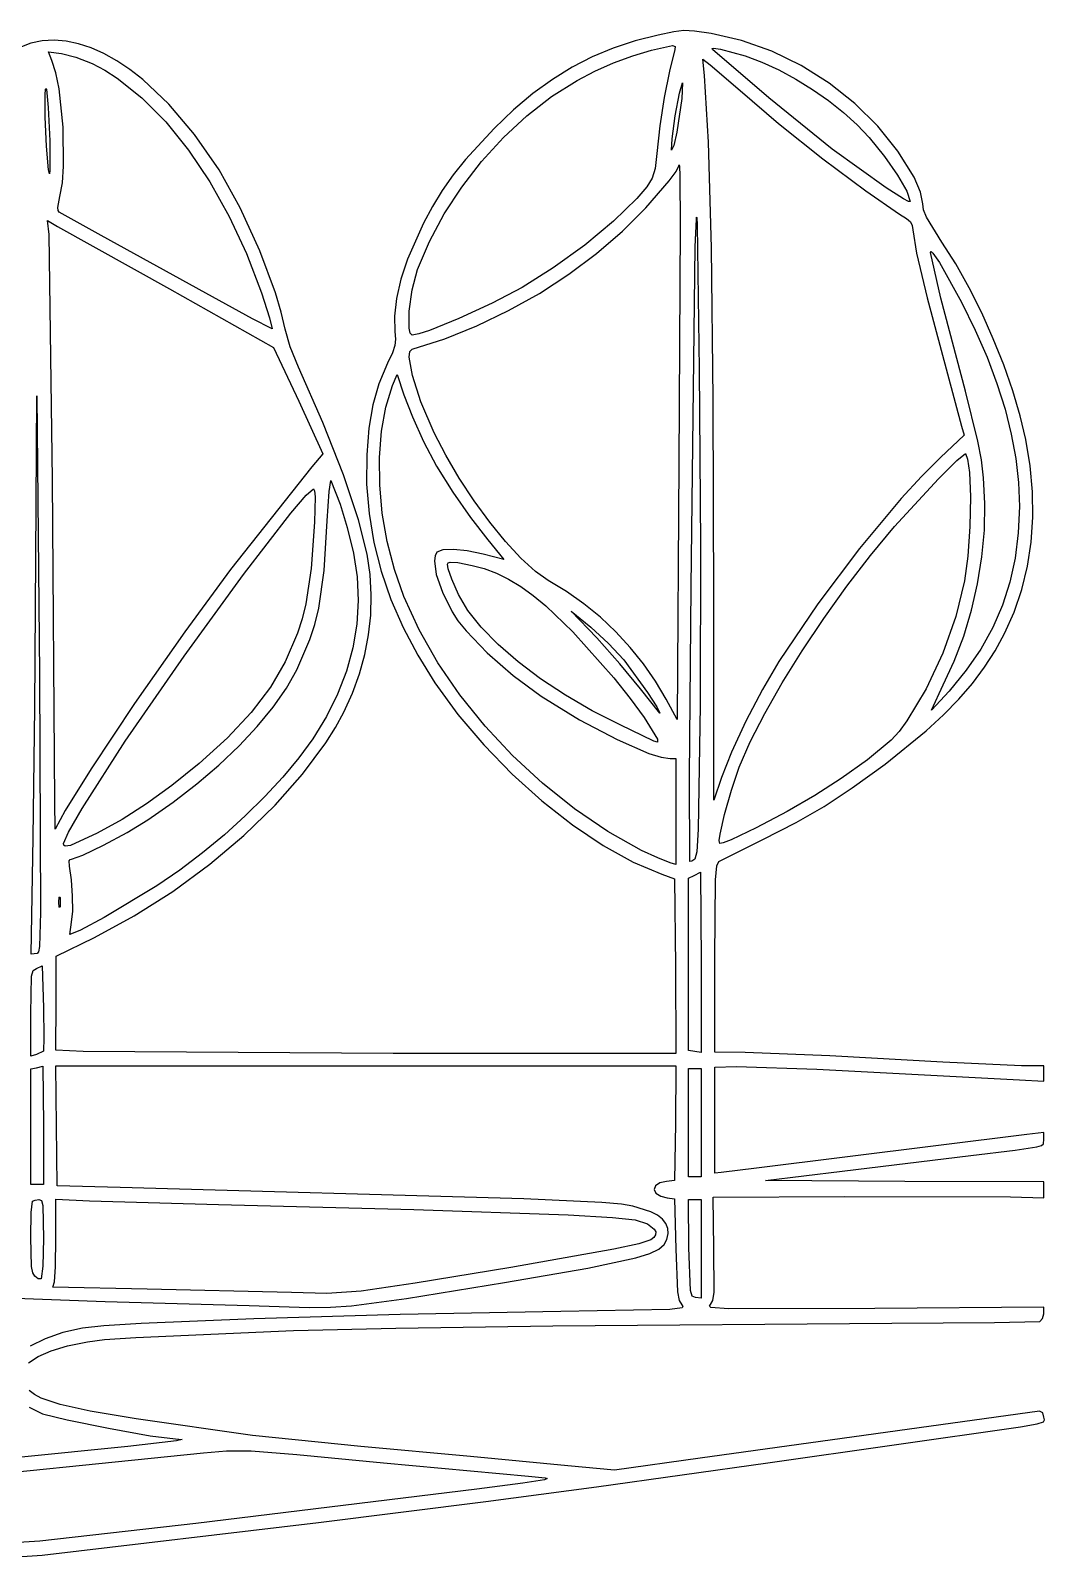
# Model space of a CAD drawing. Extents: x 0 to 282, y 7 to 221.
# Drawn here: x 140.4 to 282.3, y 7.4 to 221.1 of the extents above; entities that cross this region are included whole.
import ezdxf

# ---------------------------------------------------------------- set-up
doc = ezdxf.new("R2010")
doc.units = 0

msp = doc.modelspace()

# ---------------------------------------------------------------- linework, layer by layer
at = {"layer": 'Layer 1'}
for p, q in [((228.247, 220.486), (225.017429, 219.677712)), ((228.247574, 220.485999), (228.247, 220.486)), ((230.417161, 220.945713), (228.247574, 220.485999)), ((231.845912, 221.120999), (230.417161, 220.945713)), ((233.327579, 221.031702), (231.845912, 221.120999)), ((235.655914, 220.697666), (233.327579, 221.031702)), ((239.92341, 219.748271), (235.655914, 220.697666)), ((140.422117, 219.331144), (138.888266, 218.757452)), ((142.016015, 219.665935), (140.422117, 219.331144)), ((143.663035, 219.76601), (142.016015, 219.665935)), ((143.368583, 216.922915), (142.874694, 218.122365)), ((142.874694, 218.122365), (144.709144, 217.910698)), ((145.356253, 219.635557), (143.663035, 219.76601)), ((147.088745, 219.278759), (145.356253, 219.635557)), ((148.853585, 218.699805), (147.088745, 219.278759)), ((150.64385, 217.902878), (148.853585, 218.699805)), ((221.949919, 218.669745), (219.014702, 217.444323)), ((225.017429, 219.677712), (221.949919, 218.669745)), ((224.681171, 217.583975), (227.294514, 218.36946)), ((227.294514, 218.36946), (230.231392, 219.017689)), ((230.57533, 218.47517), (229.811344, 215.429706)), ((230.231392, 219.017689), (230.618346, 218.890358)), ((230.575354, 218.475293), (230.57533, 218.47517)), ((230.618346, 218.890358), (230.575354, 218.475293)), ((235.781353, 218.605074), (235.977792, 218.654821)), ((235.83172, 218.475125), (235.781353, 218.605074)), ((243.747226, 211.719448), (235.83172, 218.475125)), ((235.977792, 218.654821), (236.973837, 218.536861)), ((236.973837, 218.536861), (240.41783, 217.59318)), ((244.151224, 218.235398), (239.92341, 219.748271)), ((248.256673, 216.217337), (244.151224, 218.235398)), ((143.917732, 215.18707), (143.368583, 216.922915)), ((144.709144, 217.910698), (146.715569, 217.390351)), ((146.715569, 217.390351), (149.013034, 216.499588)), ((149.013034, 216.499588), (149.01304, 216.499615)), ((149.01304, 216.499615), (150.764838, 215.565477)), ((152.452614, 216.892165), (150.64385, 217.902878)), ((154.272953, 215.671851), (152.452614, 216.892165)), ((216.182014, 215.98367), (213.422086, 214.270008)), ((219.014702, 217.444323), (216.182014, 215.98367)), ((219.36192, 215.417696), (221.998389, 216.583517)), ((221.998389, 216.583517), (224.681171, 217.583975)), ((234.702726, 214.806365), (234.491059, 217.099425)), ((234.491059, 217.099425), (235.514119, 216.323313)), ((235.514119, 216.323313), (239.712179, 212.724973)), ((240.41783, 217.59318), (240.41784, 217.593225)), ((240.41784, 217.593225), (242.745142, 216.708456)), ((242.745142, 216.708456), (245.119159, 215.608299)), ((252.157073, 213.752378), (248.256673, 216.217337)), ((144.368488, 212.944798), (143.917732, 215.18707)), ((150.764838, 215.565477), (152.510227, 214.448819)), ((152.510227, 214.448819), (155.956148, 211.701839)), ((156.097943, 214.246123), (154.272953, 215.671851)), ((159.734176, 210.795166), (156.097943, 214.246123)), ((213.422086, 214.270008), (210.705152, 212.28556)), ((213.317717, 211.867721), (216.887514, 214.13612)), ((216.887514, 214.13612), (219.36192, 215.417696)), ((229.811344, 215.429706), (229.093661, 211.759165)), ((231.20815, 212.356125), (231.63369, 213.783222)), ((231.63369, 213.783222), (231.563134, 211.596002)), ((235.29363, 205.481442), (234.702726, 214.806365)), ((245.119159, 215.608299), (247.494004, 214.322106)), ((247.494004, 214.322106), (249.823788, 212.879229)), ((255.769741, 210.898811), (252.157073, 213.752378)), ((142.413925, 212.139501), (142.475937, 212.916853)), ((142.433769, 208.976623), (142.413925, 212.139501)), ((142.475937, 212.916853), (142.527097, 213.020224)), ((142.527097, 213.020224), (142.592519, 212.901282)), ((142.592519, 212.901282), (142.861512, 210.343641)), ((144.938445, 207.587544), (144.368488, 212.944798)), ((155.956148, 211.701839), (159.299543, 208.326474)), ((210.705152, 212.28556), (208.001446, 210.01255)), ((209.866153, 209.178467), (213.317717, 211.867721)), ((229.093661, 211.759165), (228.481813, 207.804202)), ((230.637089, 209.192699), (231.20815, 212.356125)), ((231.56313, 211.596002), (230.853162, 206.895234)), ((231.563134, 211.596002), (231.56313, 211.596002)), ((239.712179, 212.724973), (239.71224, 212.724895)), ((239.71224, 212.724895), (245.096508, 208.109013)), ((252.58872, 204.540425), (243.747226, 211.719448)), ((249.823788, 212.879229), (252.062621, 211.30902)), ((142.861512, 210.343641), (143.05113, 205.669332)), ((163.305916, 206.57278), (159.734176, 210.795166)), ((208.001446, 210.01255), (205.2812, 207.4332)), ((252.062621, 211.30902), (254.164617, 209.640832)), ((254.164617, 209.640832), (256.083886, 207.904016)), ((259.011993, 207.714927), (255.769741, 210.898811)), ((142.612363, 204.95385), (142.433769, 208.976623)), ((145.005693, 202.1443), (144.938445, 207.587544)), ((159.299543, 208.326474), (162.489148, 204.390522)), ((205.2812, 207.4332), (201.256774, 203.069226)), ((206.584912, 206.13037), (209.866153, 209.178467)), ((228.481813, 207.804202), (228.03533, 203.90547)), ((230.185091, 205.969743), (230.637089, 209.192699)), ((245.096508, 208.109013), (251.300981, 203.155786)), ((256.083886, 207.904016), (257.77454, 206.127925)), ((261.801145, 204.259015), (259.011993, 207.714927)), ((143.05113, 205.669332), (143.086408, 201.524188)), ((143.05113, 205.669332), (143.05113, 205.669332)), ((166.757766, 201.612452), (163.305916, 206.57278)), ((203.526084, 202.785445), (206.584912, 206.13037)), ((230.11674, 204.364052), (230.185091, 205.969743)), ((230.853162, 206.895234), (230.417151, 205.017795)), ((235.699325, 190.716027), (235.29363, 205.481442)), ((257.77454, 206.127925), (259.92318, 203.493115)), ((142.910019, 201.612382), (142.612363, 204.95385)), ((162.489148, 204.390522), (165.473702, 199.961782)), ((201.256774, 203.069226), (199.546971, 200.917625)), ((228.03533, 203.90547), (227.798307, 201.832901)), ((230.417151, 205.017795), (230.11674, 204.364052)), ((251.300981, 203.155786), (257.293784, 198.665589)), ((260.133745, 199.112054), (252.58872, 204.540425)), ((259.92318, 203.493115), (261.760932, 200.871534)), ((264.054514, 200.589366), (261.801145, 204.259015)), ((143.021364, 201.045732), (142.910019, 201.612382)), ((143.086408, 201.524188), (143.021364, 201.045732)), ((144.828064, 199.794541), (145.005693, 202.1443)), ((169.734881, 196.293185), (166.757766, 201.612452)), ((199.546971, 200.917625), (198.00956, 198.741631)), ((200.74176, 199.205704), (203.526084, 202.785445)), ((227.798307, 201.832901), (227.409149, 200.448247)), ((229.794914, 200.095254), (230.760091, 201.410454)), ((230.760091, 201.410454), (231.139875, 202.176642)), ((231.139875, 202.176642), (231.183283, 202.324213)), ((231.183283, 202.324213), (231.220904, 202.1517)), ((231.220904, 202.1517), (231.278782, 200.80632)), ((144.497473, 197.908215), (144.828064, 199.794541)), ((165.473702, 199.961782), (168.201943, 195.108052)), ((198.28403, 195.453161), (200.74176, 199.205704)), ((226.636343, 199.222342), (225.24838, 197.62602)), ((226.518485, 196.320532), (229.794914, 200.095254)), ((227.409149, 200.448247), (226.636343, 199.222342)), ((231.278782, 200.80632), (231.325084, 193.833439)), ((262.59492, 197.550462), (260.133745, 199.112054)), ((261.760932, 200.871534), (263.043058, 198.646828)), ((264.962915, 198.481514), (264.054514, 200.589366)), ((144.193203, 196.338356), (144.497473, 197.908215)), ((198.00956, 198.741631), (196.622629, 196.507759)), ((225.24838, 197.62602), (221.991249, 194.459289)), ((257.293784, 198.665589), (262.04304, 195.438795)), ((263.282079, 197.203954), (262.59492, 197.550462)), ((263.043058, 198.646828), (263.52482, 197.202645)), ((263.52482, 197.202645), (263.282079, 197.203954)), ((265.289234, 196.849916), (264.962915, 198.481514)), ((265.40058, 196.01262), (265.289234, 196.849916)), ((142.980002, 192.581142), (142.768335, 194.521422)), ((142.768335, 194.521422), (144.144165, 193.710033)), ((144.234544, 195.933764), (144.193203, 196.338356)), ((144.39164, 195.720995), (144.234544, 195.933764)), ((150.28303, 192.440155), (144.39164, 195.720995)), ((168.201943, 195.108052), (170.62261, 189.89713)), ((172.477179, 190.305873), (169.734881, 196.293185)), ((196.622629, 196.507759), (195.364266, 194.182521)), ((196.204985, 191.589828), (198.28403, 195.453161)), ((223.222066, 193.027721), (226.518485, 196.320532)), ((233.432992, 190.852634), (233.59064, 194.737604)), ((233.59064, 194.737604), (233.623592, 195.004496)), ((233.623592, 195.004496), (233.654994, 194.957816)), ((233.654994, 194.957816), (233.715215, 193.860073)), ((262.04304, 195.438795), (262.999399, 194.823638)), ((262.999399, 194.823638), (263.555578, 194.327545)), ((265.809582, 194.993422), (265.40058, 196.01262)), ((267.970344, 191.522966), (265.809582, 194.993422)), ((143.434204, 158.282304), (142.980002, 192.581142)), ((144.144165, 193.710033), (159.807465, 184.961143)), ((164.92333, 184.361535), (150.28303, 192.440155)), ((195.364266, 194.182521), (193.1456, 189.124)), ((221.991249, 194.459289), (217.950289, 191.104044)), ((219.607324, 189.914328), (223.222066, 193.027721)), ((231.325084, 193.833439), (231.139875, 160.513542)), ((233.715215, 193.860073), (233.997437, 173.742934)), ((263.555578, 194.327545), (263.814099, 193.831451)), ((263.814099, 193.831451), (263.87749, 193.216295)), ((263.87749, 193.216295), (264.420438, 189.969634)), ((174.670465, 184.397951), (172.477179, 190.305873)), ((194.556714, 187.67772), (196.204985, 191.589828)), ((217.950289, 191.104044), (213.545524, 187.887712)), ((232.846498, 143.267263), (233.432992, 190.852634)), ((235.933041, 169.527857), (235.699325, 190.716027)), ((269.903249, 188.447732), (267.970344, 191.522966)), ((170.62261, 189.89713), (172.68444, 184.396815)), ((193.1456, 189.124), (192.230032, 186.321618)), ((215.719735, 187.007639), (219.607324, 189.914328)), ((264.420438, 189.969634), (265.892736, 183.700107)), ((266.34682, 190.041402), (266.445074, 190.17831)), ((267.806435, 183.647292), (266.34682, 190.041402)), ((266.445074, 190.17831), (266.702905, 189.9725)), ((266.702905, 189.9725), (267.63446, 188.643518)), ((267.63446, 188.643518), (270.72127, 183.091672)), ((271.765461, 185.117837), (269.903249, 188.447732)), ((192.230032, 186.321618), (191.615426, 183.611845)), ((193.786114, 184.830691), (194.556714, 187.67772)), ((213.545524, 187.887712), (209.19698, 185.13772)), ((211.604772, 184.334938), (215.719735, 187.007639)), ((159.807465, 184.961143), (159.80755, 184.961232)), ((159.80755, 184.961232), (174.37725, 176.776782)), ((171.427672, 180.789659), (164.92333, 184.361535)), ((172.68444, 184.396815), (173.81333, 180.913134)), ((175.463044, 181.707334), (174.670465, 184.397951)), ((193.366088, 181.834834), (193.786114, 184.830691)), ((209.19698, 185.13772), (205.017661, 182.955457)), ((207.307912, 181.923512), (211.604772, 184.334938)), ((273.525974, 181.606042), (271.765461, 185.117837)), ((176.000546, 179.316852), (175.463044, 181.707334)), ((191.615426, 183.611845), (191.324935, 181.126974)), ((193.356166, 179.467362), (193.366088, 181.834834)), ((205.017661, 182.955457), (200.315794, 180.802959)), ((202.874627, 179.800645), (207.307912, 181.923512)), ((265.892736, 183.700107), (270.68611, 165.770195)), ((271.25043, 170.638602), (267.806435, 183.647292)), ((270.72127, 183.091672), (270.72125, 183.091562)), ((270.72125, 183.091562), (272.636862, 179.186899)), ((174.20139, 179.387365), (171.427672, 180.789659)), ((173.81333, 180.913134), (174.20139, 179.387365)), ((191.324935, 181.126974), (191.38171, 178.9993)), ((200.315794, 180.802959), (196.209245, 179.159784)), ((198.350393, 177.993624), (202.874627, 179.800645)), ((275.153782, 177.985107), (273.525974, 181.606042)), ((176.723738, 176.869452), (176.000546, 179.316852)), ((191.469904, 177.917817), (191.37289, 177.014925)), ((191.38171, 178.9993), (191.469904, 177.917817)), ((193.523598, 178.76215), (193.356166, 179.467362)), ((193.81588, 178.50549), (193.523598, 178.76215)), ((193.780685, 176.529732), (198.350393, 177.993624)), ((194.728548, 178.679054), (193.81588, 178.50549)), ((196.209245, 179.159784), (194.728548, 178.679054)), ((272.636862, 179.186899), (274.285411, 175.402117)), ((276.617879, 174.327791), (275.153782, 177.985107)), ((174.37725, 176.776782), (177.94031, 169.227332)), ((177.870266, 174.025182), (176.723738, 176.869452)), ((191.024521, 175.992971), (190.35865, 174.5543)), ((191.37289, 177.014925), (191.024521, 175.992971)), ((193.372789, 175.414076), (193.462636, 176.182743)), ((193.824788, 172.816757), (193.372789, 175.414076)), ((193.462636, 176.182743), (193.780685, 176.529732)), ((274.285411, 175.402117), (275.67103, 171.724817)), ((181.290009, 166.25913), (177.870266, 174.025182)), ((190.35865, 174.5543), (189.142119, 171.695147)), ((233.997437, 173.742934), (234.142958, 149.136659)), ((277.887259, 170.706856), (276.617879, 174.327791)), ((189.142119, 171.695147), (188.272851, 168.720241)), ((190.109074, 168.41718), (191.063847, 171.449845)), ((191.063847, 171.449845), (191.698847, 173.002065)), ((191.698847, 173.002065), (192.651348, 170.144565)), ((195.030847, 169.147876), (193.824788, 172.816757)), ((275.67103, 171.724817), (276.797853, 168.142599)), ((141.110324, 147.249286), (141.251435, 170.003486)), ((141.251435, 170.003486), (141.639491, 131.021486)), ((177.94031, 169.227332), (181.2917, 161.889552)), ((192.651348, 170.144565), (193.850793, 167.040119)), ((196.885135, 164.817532), (195.030847, 169.147876)), ((236.008006, 140.934665), (235.933041, 169.527857)), ((273.009909, 163.649178), (271.25043, 170.638602)), ((278.930916, 167.19506), (277.887259, 170.706856)), ((188.272851, 168.720241), (187.714468, 165.460915)), ((189.49123, 165.034775), (190.109074, 168.41718)), ((193.850793, 167.040119), (195.367738, 163.618175)), ((276.797853, 168.142599), (277.670014, 164.643065)), ((279.717844, 163.865166), (278.930916, 167.19506)), ((184.167355, 158.939545), (181.290009, 166.25913)), ((187.714468, 165.460915), (187.43059, 161.7485)), ((189.206597, 161.382832), (189.49123, 165.034775)), ((198.494898, 161.670581), (196.885135, 164.817532)), ((270.68611, 165.770195), (271.074166, 164.464915)), ((277.670014, 164.643065), (278.291648, 161.213814)), ((195.36769, 163.618182), (197.225287, 160.143866)), ((195.367738, 163.618175), (195.36769, 163.618182)), ((271.074166, 164.464915), (267.758056, 161.360465)), ((273.487813, 161.03917), (273.009909, 163.649178)), ((280.318257, 160.193383), (279.717844, 163.865166)), ((181.2917, 161.889552), (179.73948, 160.055102)), ((187.43059, 161.7485), (187.428936, 157.615909)), ((189.251452, 157.54155), (189.206597, 161.382832)), ((200.383714, 158.466987), (198.494898, 161.670581)), ((231.13993, 160.513712), (230.892985, 124.706712)), ((231.139875, 160.513542), (231.13993, 160.513712)), ((267.758056, 161.360465), (265.08914, 158.688653)), ((267.497357, 158.397034), (270.047833, 160.921614)), ((270.047833, 160.921614), (271.285312, 161.924832)), ((271.285312, 161.924832), (271.549895, 161.139899)), ((271.549895, 161.139899), (271.814479, 159.243722)), ((273.79043, 158.538302), (273.487813, 161.03917)), ((278.291648, 161.213814), (278.666888, 157.842446)), ((143.756114, 113.135542), (143.434204, 158.282304)), ((179.73948, 160.055102), (168.37998, 145.697002)), ((182.156179, 156.598002), (182.420762, 158.150226)), ((182.420762, 158.150226), (183.726042, 154.834116)), ((186.303866, 152.618752), (184.167355, 158.939545)), ((197.225287, 160.143866), (199.486373, 156.487651)), ((202.466832, 155.315481), (200.383714, 158.466987)), ((261.301692, 151.694232), (267.497357, 158.397034)), ((265.08914, 158.688653), (262.275119, 155.636087)), ((271.814479, 159.243722), (271.81449, 159.243742)), ((271.81449, 159.243742), (271.952845, 155.852108)), ((273.981976, 154.910585), (273.79043, 158.538302)), ((280.638376, 156.570385), (280.318257, 160.193383)), ((176.831445, 153.586602), (178.955554, 156.086438)), ((178.955554, 156.086438), (179.9866, 156.985955)), ((179.9866, 156.985955), (180.132672, 156.704835)), ((180.132672, 156.704835), (180.202677, 155.848245)), ((181.891595, 152.505776), (182.156179, 156.598002)), ((187.428936, 157.615909), (187.767934, 153.525484)), ((189.622075, 153.59113), (189.251452, 157.54155)), ((199.486373, 156.487651), (201.945897, 152.957127)), ((278.666888, 157.842446), (278.79987, 154.516562)), ((280.679028, 153.011878), (280.638376, 156.570385)), ((180.202677, 155.848245), (180.127711, 152.329285)), ((183.726042, 154.834116), (183.72599, 154.834015)), ((183.72599, 154.834015), (184.713767, 151.570819)), ((204.659504, 152.324788), (202.466832, 155.315481)), ((262.275119, 155.636087), (256.411842, 148.638401)), ((271.952845, 155.852108), (271.862997, 151.716328)), ((273.90067, 151.199369), (273.981976, 154.910585)), ((278.79987, 154.516562), (278.657725, 150.808193)), ((170.197013, 144.978255), (176.831445, 153.586602)), ((180.12769, 152.329295), (179.651439, 145.822187)), ((180.127711, 152.329285), (180.12769, 152.329295)), ((181.463298, 145.557138), (181.891595, 152.505776)), ((187.501106, 147.849082), (186.303866, 152.618752)), ((187.767934, 153.525484), (188.447583, 149.476399)), ((190.314746, 149.611772), (189.622075, 153.59113)), ((201.945897, 152.957127), (204.39881, 149.859882)), ((206.876979, 149.603639), (204.659504, 152.324788)), ((280.441041, 149.533574), (280.679028, 153.011878)), ((184.713767, 151.570819), (185.59571, 147.990125)), ((191.325744, 145.683677), (190.314746, 149.611772)), ((204.39881, 149.859882), (206.62131, 147.108212)), ((209.034509, 147.260761), (206.876979, 149.603639)), ((257.964573, 147.668142), (261.301692, 151.694232)), ((271.862997, 151.716328), (271.581326, 147.560706)), ((273.554781, 147.446822), (273.90067, 151.199369)), ((278.657725, 150.808193), (278.224953, 147.286274)), ((185.59571, 147.990125), (186.093872, 144.666363)), ((187.899841, 144.96841), (187.501106, 147.849082)), ((188.447583, 149.476399), (189.467883, 145.467825)), ((197.003352, 147.616708), (196.903927, 146.914184)), ((197.27269, 148.09599), (197.003352, 147.616708)), ((198.112742, 148.433885), (197.27269, 148.09599)), ((199.574566, 148.497275), (198.112742, 148.433885)), ((201.499412, 148.289467), (199.574566, 148.497275)), ((203.72853, 147.813768), (201.499412, 148.289467)), ((206.62131, 147.108212), (203.72853, 147.813768)), ((234.142958, 149.136659), (234.10327, 126.647034)), ((256.411842, 148.638401), (250.568398, 140.866822)), ((254.646882, 143.344401), (257.964573, 147.668142)), ((271.581326, 147.560706), (271.144212, 144.109542)), ((279.925241, 146.151182), (280.441041, 149.533574)), ((140.995671, 126.333965), (141.110324, 147.249286)), ((168.37998, 145.697002), (161.980913, 136.969052)), ((179.651439, 145.822187), (178.910605, 140.886057)), ((180.714195, 140.255541), (181.463298, 145.557138)), ((189.467883, 145.467825), (190.828835, 141.498936)), ((192.651347, 141.887045), (191.325744, 145.683677)), ((196.903927, 146.914184), (197.180086, 144.965086)), ((198.748701, 146.449986), (198.859427, 146.630096)), ((198.82532, 145.802858), (198.748701, 146.449986)), ((199.336847, 144.334415), (198.82532, 145.802858)), ((198.859427, 146.630096), (199.111952, 146.720082)), ((199.111952, 146.720082), (200.169735, 146.646219)), ((200.169735, 146.646219), (202.17671, 146.261469)), ((202.17669, 146.261518), (203.894277, 145.804905)), ((202.17671, 146.261469), (202.17669, 146.261518)), ((203.894277, 145.804905), (205.592021, 145.168458)), ((211.047344, 145.404882), (209.034509, 147.260761)), ((212.830735, 144.144732), (211.047344, 145.404882)), ((272.952577, 143.695107), (273.554781, 147.446822)), ((278.224953, 147.286274), (277.492043, 143.925587)), ((279.132455, 142.88041), (279.925241, 146.151182)), ((161.869248, 133.545483), (170.197013, 144.978255)), ((186.093872, 144.666363), (186.240633, 141.343014)), ((188.064997, 142.12082), (187.899841, 144.96841)), ((197.180086, 144.965086), (198.031715, 142.50005)), ((200.27171, 142.204518), (199.336847, 144.334415)), ((205.592021, 145.168458), (207.286458, 144.341015)), ((207.286458, 144.341015), (208.994123, 143.311414)), ((208.994123, 143.311414), (210.731552, 142.068492)), ((215.393755, 142.598797), (212.830735, 144.144732)), ((232.644202, 116.612117), (232.846498, 143.267263)), ((251.42758, 138.845378), (254.646882, 143.344401)), ((271.144212, 144.109542), (269.906731, 139.090165)), ((272.102327, 139.986392), (272.952577, 143.695107)), ((277.492043, 143.925587), (276.449488, 140.700912)), ((186.240633, 141.343014), (186.038475, 138.030415)), ((187.997817, 139.306308), (188.064997, 142.12082)), ((190.828835, 141.498936), (192.530438, 137.568903)), ((194.77332, 137.236022), (192.651347, 141.887045)), ((198.031715, 142.50005), (199.38936, 139.77043)), ((201.596465, 139.953571), (200.27171, 142.204518)), ((210.731552, 142.068492), (212.515283, 140.601086)), ((217.836883, 140.878811), (215.393755, 142.598797)), ((278.06351, 139.736968), (279.132455, 142.88041)), ((178.910605, 140.886057), (178.39136, 138.77456)), ((180.172833, 137.992938), (180.714195, 140.255541)), ((187.69954, 136.524875), (187.997817, 139.306308)), ((199.38936, 139.77043), (200.213909, 138.50732)), ((203.468169, 137.598025), (201.596465, 139.953571)), ((212.515283, 140.601086), (216.28779, 136.948178)), ((219.63869, 136.101518), (216.07563, 139.840968)), ((216.07563, 139.840968), (218.79202, 137.618468)), ((220.149372, 138.995935), (217.836883, 140.878811)), ((222.320474, 136.961333), (220.149372, 138.995935)), ((236.008006, 113.417965), (236.008006, 140.934665)), ((250.568398, 140.866822), (245.144956, 132.820765)), ((269.906731, 139.090165), (268.070632, 133.958334)), ((271.012299, 136.362842), (272.102327, 139.986392)), ((276.449488, 140.700912), (275.087778, 137.587031)), ((276.719234, 136.736566), (278.06351, 139.736968)), ((161.980913, 136.969052), (154.94354, 126.911563)), ((177.746438, 136.776747), (176.00019, 132.750095)), ((178.39136, 138.77456), (177.746438, 136.776747)), ((179.495458, 135.866762), (180.172833, 137.992938)), ((186.038475, 138.030415), (185.489878, 134.738901)), ((192.530438, 137.568903), (194.572693, 133.6769)), ((197.403372, 132.63213), (194.77332, 137.236022)), ((200.213909, 138.50732), (201.335701, 137.100342)), ((201.335701, 137.100342), (204.297378, 134.020144)), ((205.828531, 135.185424), (203.468169, 137.598025)), ((216.28779, 136.948178), (222.020435, 130.527613)), ((218.79202, 137.618468), (221.292338, 135.351869)), ((224.339439, 134.786169), (222.320474, 136.961333)), ((248.385631, 134.293441), (251.42758, 138.845378)), ((275.087778, 137.587031), (273.397406, 134.558724)), ((177.658255, 131.656576), (179.495458, 135.866762)), ((185.489878, 134.738901), (184.597322, 131.478809)), ((187.171406, 133.776517), (187.69954, 136.524875)), ((208.61926, 132.763312), (205.828531, 135.185424)), ((222.888659, 132.472308), (219.63869, 136.101518)), ((221.292338, 135.351869), (223.44869, 133.032358)), ((226.19552, 132.481605), (224.339439, 134.786169)), ((269.69076, 132.866623), (271.012299, 136.362842)), ((275.401694, 134.32067), (276.719234, 136.736566)), ((153.6341, 121.672855), (161.869248, 133.545483)), ((176.00019, 132.750095), (173.946914, 129.199165)), ((186.414656, 131.061233), (187.171406, 133.776517)), ((194.572693, 133.6769), (196.9556, 129.8221)), ((200.493961, 128.129112), (197.403372, 132.63213)), ((204.297378, 134.020144), (207.92712, 130.860564)), ((211.782064, 130.379231), (208.61926, 132.763312)), ((223.44869, 133.032358), (223.44869, 133.032348)), ((223.44869, 133.032348), (226.733936, 128.49033)), ((245.144956, 132.820765), (242.841425, 128.876262)), ((245.599995, 129.810959), (248.385631, 134.293441)), ((268.070632, 133.958334), (265.751668, 128.998483)), ((268.14598, 129.539902), (269.69076, 132.866623)), ((273.397406, 134.558724), (271.368863, 131.590774)), ((273.917958, 132.001093), (275.401694, 134.32067)), ((141.63949, 131.021542), (141.780602, 97.666354)), ((141.639491, 131.021486), (141.63949, 131.021542)), ((176.185053, 129.080527), (177.658255, 131.656576)), ((184.597322, 131.478809), (183.363289, 128.260475)), ((185.430529, 128.379022), (186.414656, 131.061233)), ((207.92712, 130.860564), (211.87766, 127.95233)), ((215.258651, 128.080727), (211.782064, 130.379231)), ((222.020435, 130.527613), (224.314595, 127.651355)), ((225.74175, 128.975398), (222.888659, 132.472308)), ((227.877968, 130.058805), (226.19552, 132.481605)), ((271.368863, 131.590774), (268.99264, 128.657962)), ((272.240743, 129.748482), (273.917958, 132.001093)), ((173.946914, 129.199165), (171.26856, 125.668074)), ((174.32614, 126.427174), (176.185053, 129.080527)), ((183.363289, 128.260475), (181.790258, 125.094235)), ((184.220266, 125.729882), (185.430529, 128.379022)), ((196.9556, 129.8221), (200.177799, 125.411631)), ((228.45814, 125.588728), (225.74175, 128.975398)), ((226.733936, 128.49033), (228.057406, 126.444216)), ((229.376035, 127.528932), (227.877968, 130.058805)), ((242.841425, 128.876262), (240.527974, 124.442276)), ((243.149636, 125.520301), (245.599995, 129.810959)), ((265.751668, 128.998483), (263.065592, 124.495042)), ((266.48792, 126.012122), (268.14598, 129.539902)), ((268.99264, 128.657962), (266.48792, 126.012122)), ((270.342764, 127.533488), (272.240743, 129.748482)), ((140.722268, 108.196786), (140.995671, 126.333965)), ((154.94354, 126.911563), (148.838837, 117.806569)), ((172.112524, 123.728351), (174.32614, 126.427174)), ((203.997547, 123.780712), (200.493961, 128.129112)), ((211.87766, 127.95233), (217.224449, 124.656062)), ((218.99073, 125.915341), (215.258651, 128.080727)), ((224.314595, 127.651355), (226.27141, 124.953678)), ((228.057406, 126.444216), (228.45814, 125.588728)), ((230.892985, 124.706712), (229.376035, 127.528932)), ((234.10327, 126.647012), (233.838687, 109.356474)), ((234.10327, 126.647034), (234.10327, 126.647012)), ((268.196738, 125.32676), (270.342764, 127.533488)), ((171.26856, 125.668074), (167.948596, 122.123743)), ((181.790258, 125.094235), (179.88071, 121.990425)), ((183.051355, 123.590523), (184.220266, 125.729882)), ((200.177799, 125.411631), (203.822094, 121.128902)), ((217.224449, 124.656062), (222.478636, 121.875729)), ((222.92001, 123.930618), (218.99073, 125.915341)), ((226.27141, 124.953678), (228.123494, 121.950654)), ((240.527974, 124.442276), (238.512178, 120.140585)), ((241.113514, 121.543836), (243.149636, 125.520301)), ((263.065592, 124.495042), (261.996784, 123.035424)), ((265.775381, 123.098947), (268.196738, 125.32676)), ((167.948596, 122.123743), (163.97049, 118.533095)), ((169.575208, 121.015888), (172.112524, 123.728351)), ((179.88071, 121.990425), (177.939672, 119.342798)), ((181.695221, 121.425843), (183.051355, 123.590523)), ((207.866589, 119.640673), (203.997547, 123.780712)), ((222.478636, 121.875729), (226.939085, 119.955291)), ((227.64724, 121.672838), (222.92001, 123.930618)), ((228.123494, 121.950654), (228.156565, 121.515744)), ((259.997534, 118.462666), (265.775381, 123.098947)), ((261.996784, 123.035424), (260.865139, 121.787472)), ((147.579549, 112.218372), (153.6341, 121.672855)), ((166.745197, 118.321618), (169.575208, 121.015888)), ((178.46614, 117.061447), (181.695221, 121.425843)), ((203.822094, 121.128902), (207.784716, 117.061969)), ((226.939085, 119.955291), (228.652553, 119.425021)), ((228.156565, 121.515744), (227.64724, 121.672838)), ((238.512178, 120.140585), (237.101616, 116.592965)), ((239.570592, 118.003932), (241.113514, 121.543836)), ((260.865139, 121.787472), (257.526982, 119.026982)), ((148.838837, 117.806569), (145.23778, 111.936102)), ((163.97049, 118.533095), (160.155525, 115.448492)), ((163.653498, 115.677371), (166.745197, 118.321618)), ((177.939672, 119.342798), (175.689815, 116.638122)), ((212.053547, 115.762737), (207.866589, 119.640673)), ((228.652553, 119.425021), (229.90466, 119.23871)), ((229.90466, 119.23871), (230.716049, 119.23871)), ((230.716049, 119.23871), (230.716049, 111.79509)), ((238.48139, 114.801366), (239.570592, 118.003932)), ((257.526982, 119.026982), (253.844862, 116.420834)), ((255.379466, 115.107437), (259.997534, 118.462666)), ((160.155525, 115.448492), (156.628298, 112.879829)), ((160.331116, 113.11498), (163.653498, 115.677371)), ((175.689815, 116.638122), (173.172893, 113.915257)), ((174.622731, 112.718549), (178.46614, 117.061447)), ((207.784716, 117.061969), (211.9619, 113.298888)), ((216.51088, 112.200646), (212.053547, 115.762737)), ((232.65688, 104.810034), (232.644202, 116.612117)), ((237.101616, 116.592965), (236.008006, 113.417965)), ((253.844862, 116.420834), (250.189202, 114.052812)), ((173.172893, 113.915257), (170.430661, 111.213064)), ((211.9619, 113.298888), (216.249877, 109.927714)), ((237.52448, 111.406979), (238.48139, 114.801366)), ((250.189202, 114.052812), (246.275022, 111.795032)), ((251.469152, 112.522798), (255.379466, 115.107437)), ((143.82667, 109.360822), (143.756114, 113.135542)), ((145.23778, 111.936102), (143.82667, 109.360822)), ((145.691635, 108.933124), (147.579549, 112.218372)), ((156.628298, 112.879829), (153.200291, 110.694811)), ((156.809055, 110.666276), (160.331116, 113.11498)), ((170.430661, 111.213064), (167.504873, 108.570403)), ((170.254704, 108.479005), (174.622731, 112.718549)), ((221.191047, 109.008145), (216.51088, 112.200646)), ((230.716049, 111.79509), (230.716049, 104.38675)), ((236.911528, 108.647594), (237.52448, 111.406979)), ((246.275022, 111.795032), (241.97389, 109.537253)), ((247.545604, 110.262268), (251.469152, 112.522798)), ((153.200291, 110.694811), (149.68299, 108.761145)), ((153.883739, 108.893018), (156.809055, 110.666276)), ((216.249877, 109.927714), (220.544881, 107.036505)), ((225.90945, 106.371128), (221.191047, 109.008145)), ((233.838687, 109.356474), (233.646864, 106.193035)), ((241.97389, 109.537253), (238.446663, 107.861559)), ((242.887834, 107.879366), (247.545604, 110.262268)), ((140.475323, 91.863186), (140.722268, 108.196786)), ((144.99104, 107.314755), (145.691635, 108.933124)), ((145.040718, 107.086071), (144.99104, 107.314755)), ((145.203258, 106.960325), (145.040718, 107.086071)), ((145.947951, 107.045764), (145.203258, 106.960325)), ((149.68299, 108.761145), (145.947951, 107.045764)), ((147.715625, 105.690457), (150.578091, 107.089993)), ((150.578091, 107.089993), (153.883739, 108.893018)), ((167.504873, 108.570403), (164.437282, 106.026136)), ((165.451765, 104.42467), (170.254704, 108.479005)), ((220.544881, 107.036505), (224.743145, 104.713315)), ((236.714214, 104.810196), (242.887834, 107.879366)), ((236.800183, 107.764408), (236.911528, 108.647594)), ((236.854202, 107.350032), (236.800183, 107.764408)), ((237.336033, 107.423894), (236.854202, 107.350032)), ((238.446663, 107.861559), (237.336033, 107.423894)), ((145.780307, 104.915999), (145.902125, 105.078057)), ((145.837633, 104.175165), (145.780307, 104.915999)), ((145.902125, 105.078057), (146.119855, 105.127666)), ((146.119855, 105.127666), (147.715625, 105.690457)), ((164.437282, 106.026136), (161.269643, 103.619123)), ((228.176048, 105.307281), (225.90945, 106.371128)), ((229.939937, 104.633695), (228.176048, 105.307281)), ((232.943512, 104.854131), (232.65688, 104.810034)), ((233.362436, 105.162812), (232.943512, 104.854131)), ((233.646864, 106.193035), (233.362436, 105.162812)), ((236.438055, 104.197824), (236.714214, 104.810196)), ((146.119855, 102.23158), (145.837633, 104.175165)), ((161.269643, 103.619123), (158.04371, 101.388225)), ((160.303624, 100.637401), (165.451765, 104.42467)), ((224.743145, 104.713315), (228.7409, 103.0462)), ((228.7409, 103.0462), (230.54007, 102.4112)), ((230.716049, 104.38675), (229.939937, 104.633695)), ((232.4794, 102.481665), (233.290789, 102.869721)), ((233.290789, 102.869721), (234.172734, 103.328332)), ((234.172734, 103.328332), (234.24329, 90.698832)), ((236.277652, 102.239371), (236.438055, 104.197824)), ((146.269786, 99.977109), (146.119855, 102.23158)), ((158.04371, 101.388225), (150.661834, 96.991729)), ((154.899988, 97.199053), (160.303624, 100.637401)), ((230.54007, 102.4112), (230.645903, 90.1698)), ((232.4794, 90.451965), (232.4794, 102.481665)), ((236.185047, 91.334096), (236.277652, 102.239371)), ((144.355501, 99.130358), (144.404008, 99.818275)), ((144.404008, 98.44685), (144.355501, 99.130358)), ((144.404008, 99.818275), (144.459681, 99.894343)), ((144.459681, 98.381256), (144.404008, 98.44685)), ((144.459681, 99.894343), (144.53189, 99.765358)), ((144.53189, 98.530635), (144.459681, 98.381256)), ((144.53189, 99.765358), (144.53189, 98.530638)), ((144.53189, 98.530638), (144.53189, 98.530635)), ((146.274195, 97.854928), (146.269786, 99.977109)), ((141.780602, 97.666354), (141.629568, 92.931419)), ((145.87291, 94.579605), (146.119855, 96.308215)), ((146.119855, 96.308215), (146.274195, 97.854928)), ((150.661834, 96.991729), (147.35786, 95.211853)), ((149.330566, 94.191482), (154.899988, 97.199053)), ((143.968336, 91.545652), (149.330566, 94.191482)), ((147.35786, 95.211853), (145.87291, 94.579605)), ((141.286712, 91.933742), (140.475323, 91.863186)), ((141.484185, 92.163447), (141.286712, 91.933742)), ((141.629568, 92.931419), (141.484185, 92.163447)), ((140.746695, 89.540269), (141.215779, 89.852259)), ((141.215779, 89.852259), (141.991891, 90.205037)), ((141.991891, 90.205037), (142.16828, 84.348927)), ((143.968336, 84.983982), (143.968336, 91.545652)), ((230.645903, 90.1698), (230.716459, 77.9637)), ((232.4794, 78.386965), (232.4794, 90.451965)), ((234.24329, 90.698965), (234.24329, 78.069465)), ((234.24329, 90.698832), (234.24329, 90.698965)), ((236.185047, 78.140196), (236.185047, 91.334096)), ((140.40439, 83.537529), (140.505814, 88.758643)), ((140.505814, 88.758643), (140.746695, 89.540269)), ((140.40439, 77.575579), (140.40439, 83.537529)), ((142.16828, 84.348927), (142.247655, 80.150868)), ((143.933059, 78.422312), (143.968336, 84.983982)), ((142.247655, 80.150868), (142.16828, 78.281147)), ((141.215779, 77.787246), (140.40439, 77.575579)), ((142.16828, 78.281135), (141.215779, 77.787246)), ((142.16828, 78.281147), (142.16828, 78.281135)), ((147.743059, 78.210645), (143.933059, 78.422312)), ((191.134759, 77.9637), (147.743059, 78.210645)), ((230.716459, 77.9637), (191.134759, 77.9637)), ((233.361345, 78.245854), (232.4794, 78.386965)), ((234.24329, 78.069465), (233.361345, 78.245854)), ((240.418387, 78.06964), (236.185047, 78.140196)), ((252.2629, 77.611024), (240.418387, 78.06964)), ((268.076187, 76.72908), (252.2629, 77.611024)), ((140.40439, 75.811655), (141.215779, 75.952766)), ((140.40439, 67.697765), (140.40439, 75.811655)), ((141.215779, 75.952766), (142.097724, 76.164433)), ((142.097724, 76.164433), (142.16828, 67.909423)), ((144.003819, 67.839092), (143.933263, 76.199932)), ((143.933263, 76.199932), (187.324963, 76.199932)), ((187.324963, 76.199932), (230.716663, 76.199932)), ((230.716663, 76.199932), (230.646107, 68.156592)), ((232.47949, 68.262203), (232.47949, 75.846933)), ((232.47949, 75.846933), (233.361435, 75.846933)), ((233.361435, 75.846933), (234.24338, 75.846933)), ((234.24338, 75.846933), (234.24338, 68.262203)), ((236.185077, 76.023529), (239.183687, 76.129362)), ((236.185077, 68.615189), (236.185077, 76.023529)), ((239.183687, 76.129362), (250.446144, 75.763355)), ((250.446144, 75.763355), (278.800687, 74.259642)), ((279.118187, 76.199913), (268.076187, 76.72908)), ((282.222637, 76.199913), (279.118187, 76.199913)), ((282.222637, 75.141583), (282.222637, 76.199913)), ((282.222637, 74.083253), (282.222637, 75.141583)), ((278.800687, 74.259642), (282.222637, 74.083253)), ((236.185077, 61.206849), (236.185077, 68.615189)), ((140.40439, 59.619145), (140.40439, 67.697765)), ((142.16828, 67.909425), (142.16828, 59.619145)), ((142.16828, 67.909423), (142.16828, 67.909425)), ((144.109652, 59.442972), (144.003819, 67.839092)), ((230.646107, 68.156592), (230.540274, 60.148532)), ((232.47949, 60.677473), (232.47949, 68.262203)), ((234.24338, 68.262203), (234.24338, 60.677473)), ((234.24338, 68.262203), (234.24338, 68.262203)), ((279.859012, 66.604355), (242.005912, 61.912405)), ((282.222622, 66.886577), (279.859012, 66.604355)), ((282.222622, 65.934076), (282.222622, 66.886577)), ((271.992022, 63.676296), (278.234005, 64.406105)), ((278.234005, 64.406105), (281.234835, 64.858102)), ((281.234835, 64.858102), (281.887754, 65.058469)), ((281.887754, 65.058469), (282.171908, 65.283641)), ((282.171908, 65.283641), (282.222622, 65.934076)), ((254.000322, 61.489076), (271.992022, 63.676296)), ((229.411384, 60.042699), (228.47046, 59.823315)), ((230.540274, 60.148532), (229.411384, 60.042699)), ((233.361435, 60.677473), (232.47949, 60.677473)), ((234.24338, 60.677473), (233.361435, 60.677473)), ((237.067022, 61.277405), (236.185077, 61.206849)), ((242.005912, 61.912405), (237.067022, 61.277405)), ((243.240622, 60.148516), (254.000322, 61.489076)), ((262.749222, 60.042683), (243.240622, 60.148516)), ((282.222522, 59.972127), (262.749222, 60.042683)), ((282.222522, 58.878517), (282.222522, 59.972127)), ((141.286335, 59.619145), (140.40439, 59.619145)), ((142.16828, 59.619145), (141.286335, 59.619145)), ((152.929102, 59.196027), (144.109652, 59.442972)), ((209.4441, 57.612934), (152.929102, 59.196027)), ((227.863572, 59.425337), (227.660173, 58.921525)), ((227.660173, 58.921525), (227.929714, 58.384639)), ((228.47046, 59.823315), (227.863572, 59.425337)), ((227.929714, 58.384639), (228.599992, 57.987764)), ((228.599992, 57.987764), (229.481934, 57.749639)), ((229.481934, 57.749639), (230.540264, 57.608528)), ((235.938052, 57.85546), (254.388352, 57.926016)), ((236.043885, 50.65879), (235.938052, 57.85546)), ((254.388352, 57.926016), (277.565852, 57.890738)), ((277.565852, 57.890738), (282.222522, 57.749627)), ((282.222522, 57.749627), (282.222522, 58.878517)), ((140.40449, 52.175484), (140.475046, 55.681214)), ((140.475046, 55.681214), (140.651435, 57.255484)), ((140.651435, 57.255484), (140.999803, 57.431873)), ((140.999803, 57.431873), (141.53338, 57.502429)), ((141.53338, 57.502429), (141.885607, 57.362971)), ((141.885607, 57.362971), (142.075776, 56.67781)), ((142.075776, 56.67781), (142.16838, 52.069649)), ((143.932264, 52.140217), (143.932264, 57.537717)), ((143.932264, 57.537717), (148.624214, 57.32605)), ((148.624214, 57.32605), (166.686414, 56.796883)), ((166.686414, 56.796883), (166.68648, 56.796888)), ((166.68648, 56.796888), (194.02678, 56.091332)), ((194.02678, 56.091332), (215.630043, 55.368137)), ((220.348241, 57.097547), (209.4441, 57.612934)), ((223.102802, 56.849568), (220.348241, 57.097547)), ((224.684102, 56.585467), (223.102802, 56.849568)), ((227.21914, 55.783449), (224.684102, 56.585467)), ((228.147456, 55.295003), (227.21914, 55.783449)), ((230.540264, 57.608528), (230.716653, 50.552968)), ((232.550145, 50.729111), (232.479589, 57.502451)), ((232.479589, 57.502451), (233.361534, 57.502451)), ((233.361534, 57.502451), (234.243479, 57.502451)), ((234.243479, 57.502451), (234.243479, 50.588001)), ((215.630043, 55.368137), (221.862641, 55.009847)), ((221.862641, 55.009847), (225.03598, 54.644942)), ((225.03598, 54.644942), (226.721596, 54.090419)), ((226.721596, 54.090419), (227.699454, 53.357301)), ((228.851289, 54.746612), (228.147456, 55.295003)), ((229.33188, 54.137036), (228.851289, 54.746612)), ((229.590469, 53.465035), (229.33188, 54.137036)), ((229.628296, 52.729369), (229.590469, 53.465035)), ((140.514733, 48.153818), (140.40449, 52.175484)), ((142.16838, 52.069658), (142.075776, 48.158234)), ((142.16838, 52.069649), (142.16838, 52.069658)), ((143.866118, 48.105315), (143.932264, 52.140217)), ((225.532628, 51.306777), (222.015319, 50.543894)), ((227.18793, 51.857992), (225.532628, 51.306777)), ((227.651088, 52.19768), (227.18793, 51.857992)), ((227.883562, 52.571267), (227.651088, 52.19768)), ((227.699454, 53.357301), (227.896101, 52.963044)), ((227.896101, 52.963044), (227.883562, 52.571267)), ((229.057866, 51.194994), (229.446602, 51.928797)), ((229.446602, 51.928797), (229.628296, 52.729369)), ((222.015319, 50.543894), (207.60873, 48.012712)), ((218.403545, 47.910441), (225.125077, 49.335885)), ((225.125077, 49.335885), (227.076522, 49.945667)), ((227.076522, 49.945667), (228.327645, 50.54966)), ((228.327645, 50.54966), (229.057866, 51.194994)), ((230.716653, 50.552968), (230.963598, 44.564564)), ((232.744173, 44.771571), (232.550145, 50.729111)), ((234.243479, 50.588001), (234.24348, 50.587998)), ((234.24348, 50.587998), (234.24348, 43.708828)), ((236.065935, 44.529271), (236.043885, 50.65879)), ((140.687264, 47.244313), (140.514733, 48.153818)), ((140.968935, 46.777984), (140.687264, 47.244313)), ((142.075776, 48.158234), (141.85088, 46.389928)), ((143.720597, 46.001877), (143.866118, 48.105315)), ((207.60873, 48.012712), (194.235702, 45.779737)), ((206.727702, 45.896297), (218.403545, 47.910441)), ((141.449595, 46.425206), (140.968935, 46.777984)), ((141.85088, 46.389928), (141.449595, 46.425206)), ((143.50893, 45.261043), (143.720597, 46.001877)), ((156.70283, 44.978821), (143.50893, 45.261043)), ((176.91703, 44.484932), (156.70283, 44.978821)), ((194.235702, 45.779737), (186.640505, 44.674549)), ((193.022838, 43.642926), (206.727702, 45.896297)), ((137.054102, 43.744349), (150.812402, 43.215182)), ((150.812402, 43.215182), (170.991302, 42.650737)), ((181.856496, 44.356499), (176.91703, 44.484932)), ((186.640505, 44.674549), (181.856496, 44.356499)), ((185.300864, 42.60664), (193.022838, 43.642926)), ((230.963598, 44.564564), (231.182982, 43.359607)), ((231.182982, 43.359607), (231.528042, 42.756578)), ((231.528042, 42.756578), (231.700435, 42.523276)), ((232.99663, 43.987191), (232.744173, 44.771571)), ((233.467368, 43.814661), (232.99663, 43.987191)), ((234.24348, 43.708828), (233.467368, 43.814661)), ((235.433414, 42.570872), (235.585274, 42.79184)), ((235.585274, 42.79184), (235.900019, 43.366207)), ((235.900019, 43.366207), (236.065935, 44.529271)), ((171.630767, 40.820707), (155.881977, 40.157596)), ((170.991302, 42.650737), (179.358209, 42.403793)), ((192.122221, 41.41106), (171.630767, 40.820707)), ((179.358209, 42.403793), (182.369845, 42.425015)), ((182.369845, 42.425015), (185.300864, 42.60664)), ((214.594742, 41.839355), (192.122221, 41.41106)), ((229.861172, 42.112758), (214.594742, 41.839355)), ((231.610725, 42.345371), (229.861172, 42.112758)), ((231.700435, 42.523276), (231.610725, 42.345371)), ((235.627163, 42.406541), (235.433414, 42.570872)), ((238.089987, 42.222986), (235.627163, 42.406541)), ((258.586374, 42.262673), (238.089987, 42.222986)), ((282.222474, 42.439062), (258.586374, 42.262673)), ((281.658029, 40.428229), (282.059314, 40.842743)), ((282.059314, 40.842743), (282.222474, 41.521839)), ((282.222474, 41.521839), (282.222474, 42.439062)), ((144.909475, 38.892561), (142.429556, 38.029358)), ((147.637442, 39.511025), (144.909475, 38.892561)), ((150.649078, 39.826662), (147.637442, 39.511025)), ((155.881977, 40.157596), (150.649078, 39.826662)), ((155.107654, 38.210144), (177.165129, 39.158232)), ((177.165129, 39.158232), (191.491797, 39.512113)), ((191.491797, 39.512113), (213.488067, 39.84615)), ((213.488067, 39.84615), (260.949929, 40.216562)), ((260.949929, 40.216562), (275.338867, 40.282708)), ((275.338867, 40.282708), (281.658029, 40.428229)), ((142.429556, 38.029358), (140.339898, 36.980945)), ((143.244937, 36.308451), (145.557768, 37.008081)), ((145.557768, 37.008081), (148.343129, 37.606012)), ((148.343129, 37.606012), (150.723281, 37.913039)), ((150.723281, 37.913039), (155.107654, 38.210144)), ((140.101354, 34.660317), (141.420758, 35.521178)), ((141.420758, 35.521178), (143.244937, 36.308451)), ((140.932186, 30.203121), (140.193959, 30.762122)), ((141.846525, 29.703238), (140.932186, 30.203121)), ((140.171775, 28.460252), (142.028272, 27.516565)), ((144.497884, 28.799797), (141.846525, 29.703238)), ((148.736731, 27.889741), (144.497884, 28.799797)), ((155.151759, 26.811012), (148.736731, 27.889741)), ((281.622629, 27.869342), (234.103429, 21.307672)), ((282.068012, 27.657676), (281.622629, 27.869342)), ((142.028272, 27.516565), (145.489352, 26.657771)), ((145.489352, 26.657771), (151.301921, 25.488092)), ((171.428059, 24.500314), (155.151759, 26.811012)), ((243.593152, 20.637395), (278.954752, 25.668893)), ((278.954752, 25.668893), (281.282879, 26.103043)), ((281.282879, 26.103043), (282.204165, 26.406969)), ((282.222352, 27.022675), (282.068012, 27.657676)), ((282.204165, 26.406969), (282.317645, 26.680302)), ((282.317645, 26.680302), (282.222352, 27.022675)), ((151.301921, 25.488092), (157.134341, 24.450705)), ((160.826954, 23.710973), (153.987472, 22.930455)), ((157.134341, 24.450705), (160.654972, 23.988785)), ((160.654972, 23.988785), (161.622358, 23.917678)), ((161.622358, 23.917678), (160.826954, 23.710973)), ((186.619559, 22.930452), (171.428059, 24.500314)), ((153.987472, 22.930455), (138.638886, 21.384846)), ((152.22254, 20.813498), (164.56974, 22.048218)), ((164.56974, 22.048218), (167.801515, 22.354143)), ((167.801515, 22.354143), (171.241649, 22.326031)), ((171.241649, 22.326031), (177.651728, 21.815055)), ((177.651728, 21.815055), (189.79334, 20.672388)), ((201.965359, 21.519342), (186.619559, 22.930452)), ((215.582559, 20.249342), (201.965359, 21.519342)), ((134.058918, 18.926136), (152.22254, 20.813498)), ((189.79334, 20.672388), (189.79348, 20.672398)), ((189.79348, 20.672398), (210.07818, 18.802678)), ((222.144229, 19.614342), (215.582559, 20.249342)), ((219.604252, 17.286005), (243.593152, 20.637395)), ((234.103429, 21.307672), (222.144229, 19.614342)), ((209.314197, 17.790644), (202.84623, 16.968228)), ((204.109013, 15.226666), (219.604252, 17.286005)), ((212.335961, 18.28233), (209.314197, 17.790644)), ((210.07818, 18.802678), (212.420848, 18.575577)), ((212.713681, 18.44549), (212.335961, 18.28233)), ((212.420848, 18.575577), (212.713681, 18.44549)), ((202.84623, 16.968228), (163.502668, 12.157218)), ((180.67959, 12.2942), (204.109013, 15.226666)), ((163.502668, 12.157218), (141.67453, 9.700998)), ((141.993052, 7.725725), (180.67959, 12.2942)), ((141.67453, 9.700998), (134.306443, 9.229158)), ((137.039834, 7.408225), (141.993052, 7.725725))]:
    msp.add_line(p, q, dxfattribs=at)

doc.saveas('drawing.dxf')
